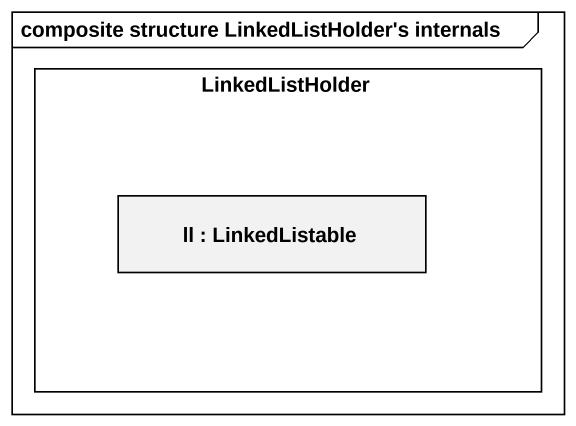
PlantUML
@startuml
mainframe composite structure LinkedListHolder's internals
rectangle LinkedListHolder {
  rectangle "ll : LinkedListable" as ll
}
@enduml
